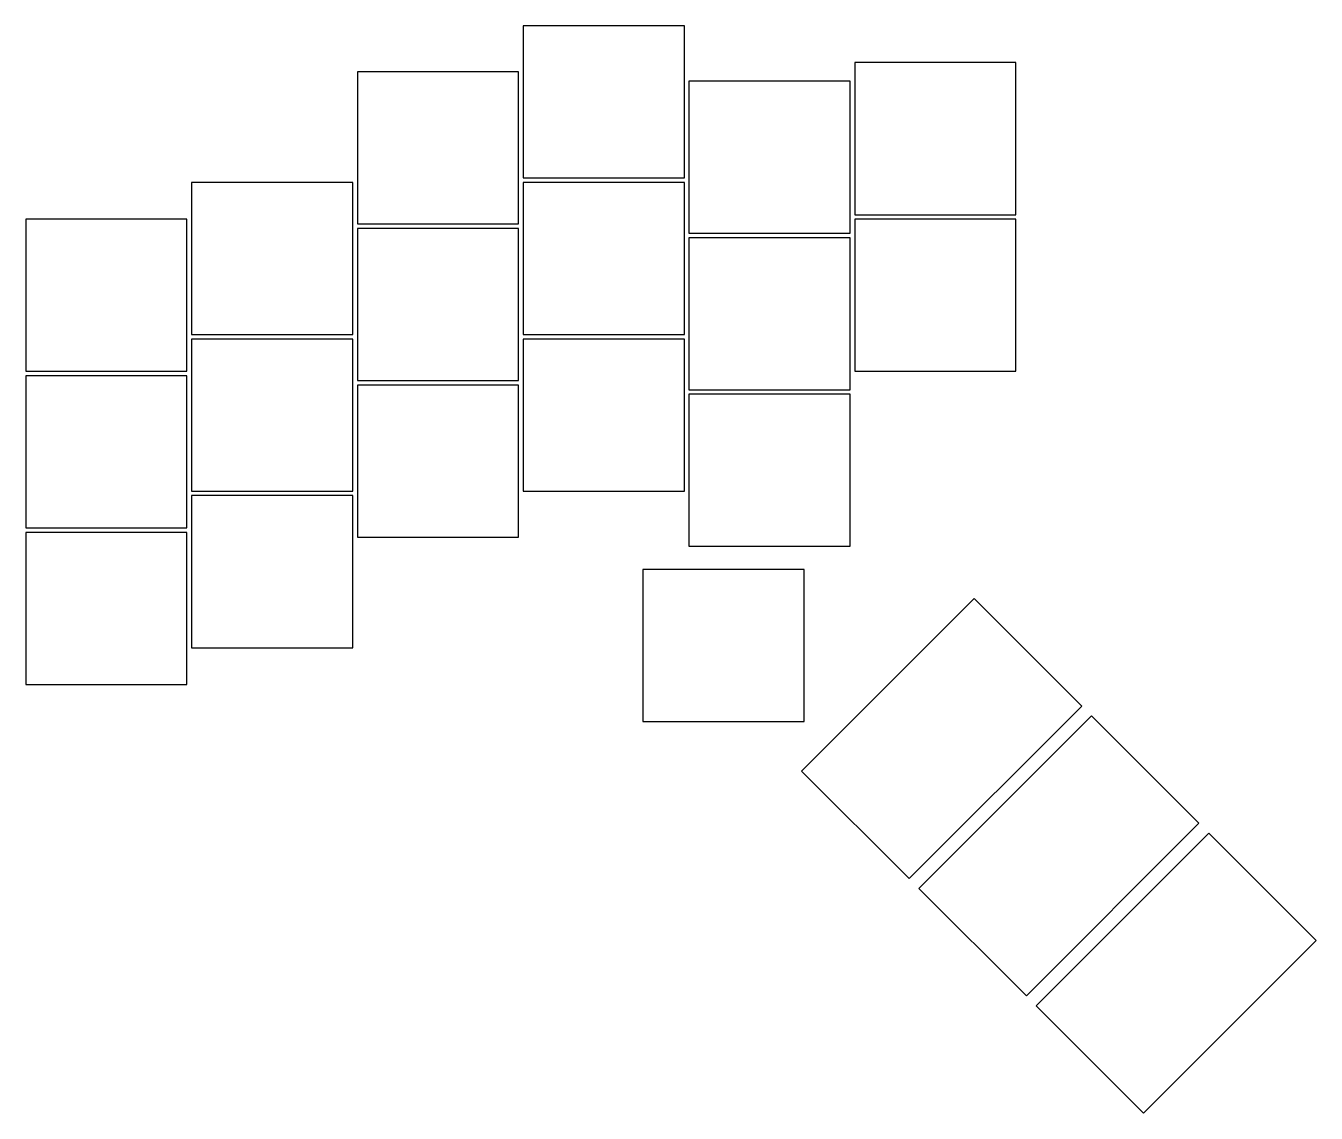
# Model space of a CAD drawing. Header units: millimetres. Extents: x 9 to 149, y -55 to 63.
import ezdxf

# ---------------------------------------------------------------- set-up
doc = ezdxf.new("R2010")
doc.units = ezdxf.units.MM

msp = doc.modelspace()

# ---------------------------------------------------------------- linework, layer by layer
for p, q in [((80.75, 63.25), (63.25, 63.25)), ((63.25, 63.25), (63.25, 46.75)), ((80.75, 46.75), (80.75, 63.25)), ((116.75, 59.25), (99.25, 59.25)), ((99.25, 59.25), (99.25, 42.75)), ((116.75, 42.75), (116.75, 59.25)), ((62.75, 58.25), (45.25, 58.25)), ((45.25, 58.25), (45.25, 41.75)), ((62.75, 41.75), (62.75, 58.25)), ((98.75, 57.25), (81.25, 57.25)), ((81.25, 57.25), (81.25, 40.75)), ((98.75, 40.75), (98.75, 57.25)), ((44.75, 46.25), (27.25, 46.25)), ((27.25, 46.25), (27.25, 29.75)), ((44.75, 29.75), (44.75, 46.25)), ((63.25, 46.75), (80.75, 46.75)), ((80.75, 46.25), (63.25, 46.25)), ((63.25, 46.25), (63.25, 29.75)), ((80.75, 29.75), (80.75, 46.25)), ((26.75, 42.25), (9.25, 42.25)), ((9.25, 42.25), (9.25, 25.75)), ((26.75, 25.75), (26.75, 42.25)), ((99.25, 42.75), (116.75, 42.75)), ((116.75, 42.25), (99.25, 42.25)), ((99.25, 42.25), (99.25, 25.75)), ((116.75, 25.75), (116.75, 42.25)), ((45.25, 41.75), (62.75, 41.75)), ((62.75, 41.25), (45.25, 41.25)), ((45.25, 41.25), (45.25, 24.75)), ((62.75, 24.75), (62.75, 41.25)), ((81.25, 40.75), (98.75, 40.75)), ((98.75, 40.25), (81.25, 40.25)), ((81.25, 40.25), (81.25, 23.75)), ((98.75, 23.75), (98.75, 40.25)), ((27.25, 29.75), (44.75, 29.75)), ((63.25, 29.75), (80.75, 29.75)), ((44.75, 29.25), (27.25, 29.25)), ((27.25, 29.25), (27.25, 12.75)), ((44.75, 12.75), (44.75, 29.25)), ((80.75, 29.25), (63.25, 29.25)), ((63.25, 29.25), (63.25, 12.75)), ((80.75, 12.75), (80.75, 29.25)), ((9.25, 25.75), (26.75, 25.75)), ((26.75, 25.25), (9.25, 25.25)), ((9.25, 25.25), (9.25, 8.75)), ((26.75, 8.75), (26.75, 25.25)), ((99.25, 25.75), (116.75, 25.75)), ((45.25, 24.75), (62.75, 24.75)), ((62.75, 24.25), (45.25, 24.25)), ((45.25, 24.25), (45.25, 7.75)), ((62.75, 7.75), (62.75, 24.25)), ((81.25, 23.75), (98.75, 23.75)), ((98.75, 23.25), (81.25, 23.25)), ((81.25, 23.25), (81.25, 6.75)), ((98.75, 6.75), (98.75, 23.25)), ((27.25, 12.75), (44.75, 12.75)), ((63.25, 12.75), (80.75, 12.75)), ((44.75, 12.25), (27.25, 12.25)), ((27.25, 12.25), (27.25, -4.25)), ((44.75, -4.25), (44.75, 12.25)), ((9.25, 8.75), (26.75, 8.75)), ((26.75, 8.25), (9.25, 8.25)), ((9.25, 8.25), (9.25, -8.25)), ((26.75, -8.25), (26.75, 8.25)), ((45.25, 7.75), (62.75, 7.75)), ((81.25, 6.75), (98.75, 6.75)), ((93.75, 4.25), (76.25, 4.25)), ((76.25, 4.25), (76.25, -12.25)), ((93.75, -12.25), (93.75, 4.25)), ((112.22, 1.08), (93.48, -17.66)), ((123.89, -10.59), (112.22, 1.08)), ((27.25, -4.25), (44.75, -4.25)), ((9.25, -8.25), (26.75, -8.25)), ((105.15, -29.32), (123.89, -10.59)), ((76.25, -12.25), (93.75, -12.25)), ((124.95, -11.65), (106.21, -30.38)), ((136.62, -23.31), (124.95, -11.65)), ((93.48, -17.66), (105.15, -29.32)), ((117.88, -42.05), (136.62, -23.31)), ((137.68, -24.37), (118.94, -43.11)), ((149.34, -36.04), (137.68, -24.37)), ((106.21, -30.38), (117.88, -42.05)), ((130.61, -54.78), (149.34, -36.04)), ((118.94, -43.11), (130.61, -54.78))]:
    msp.add_line(p, q)

doc.saveas('drawing.dxf')
